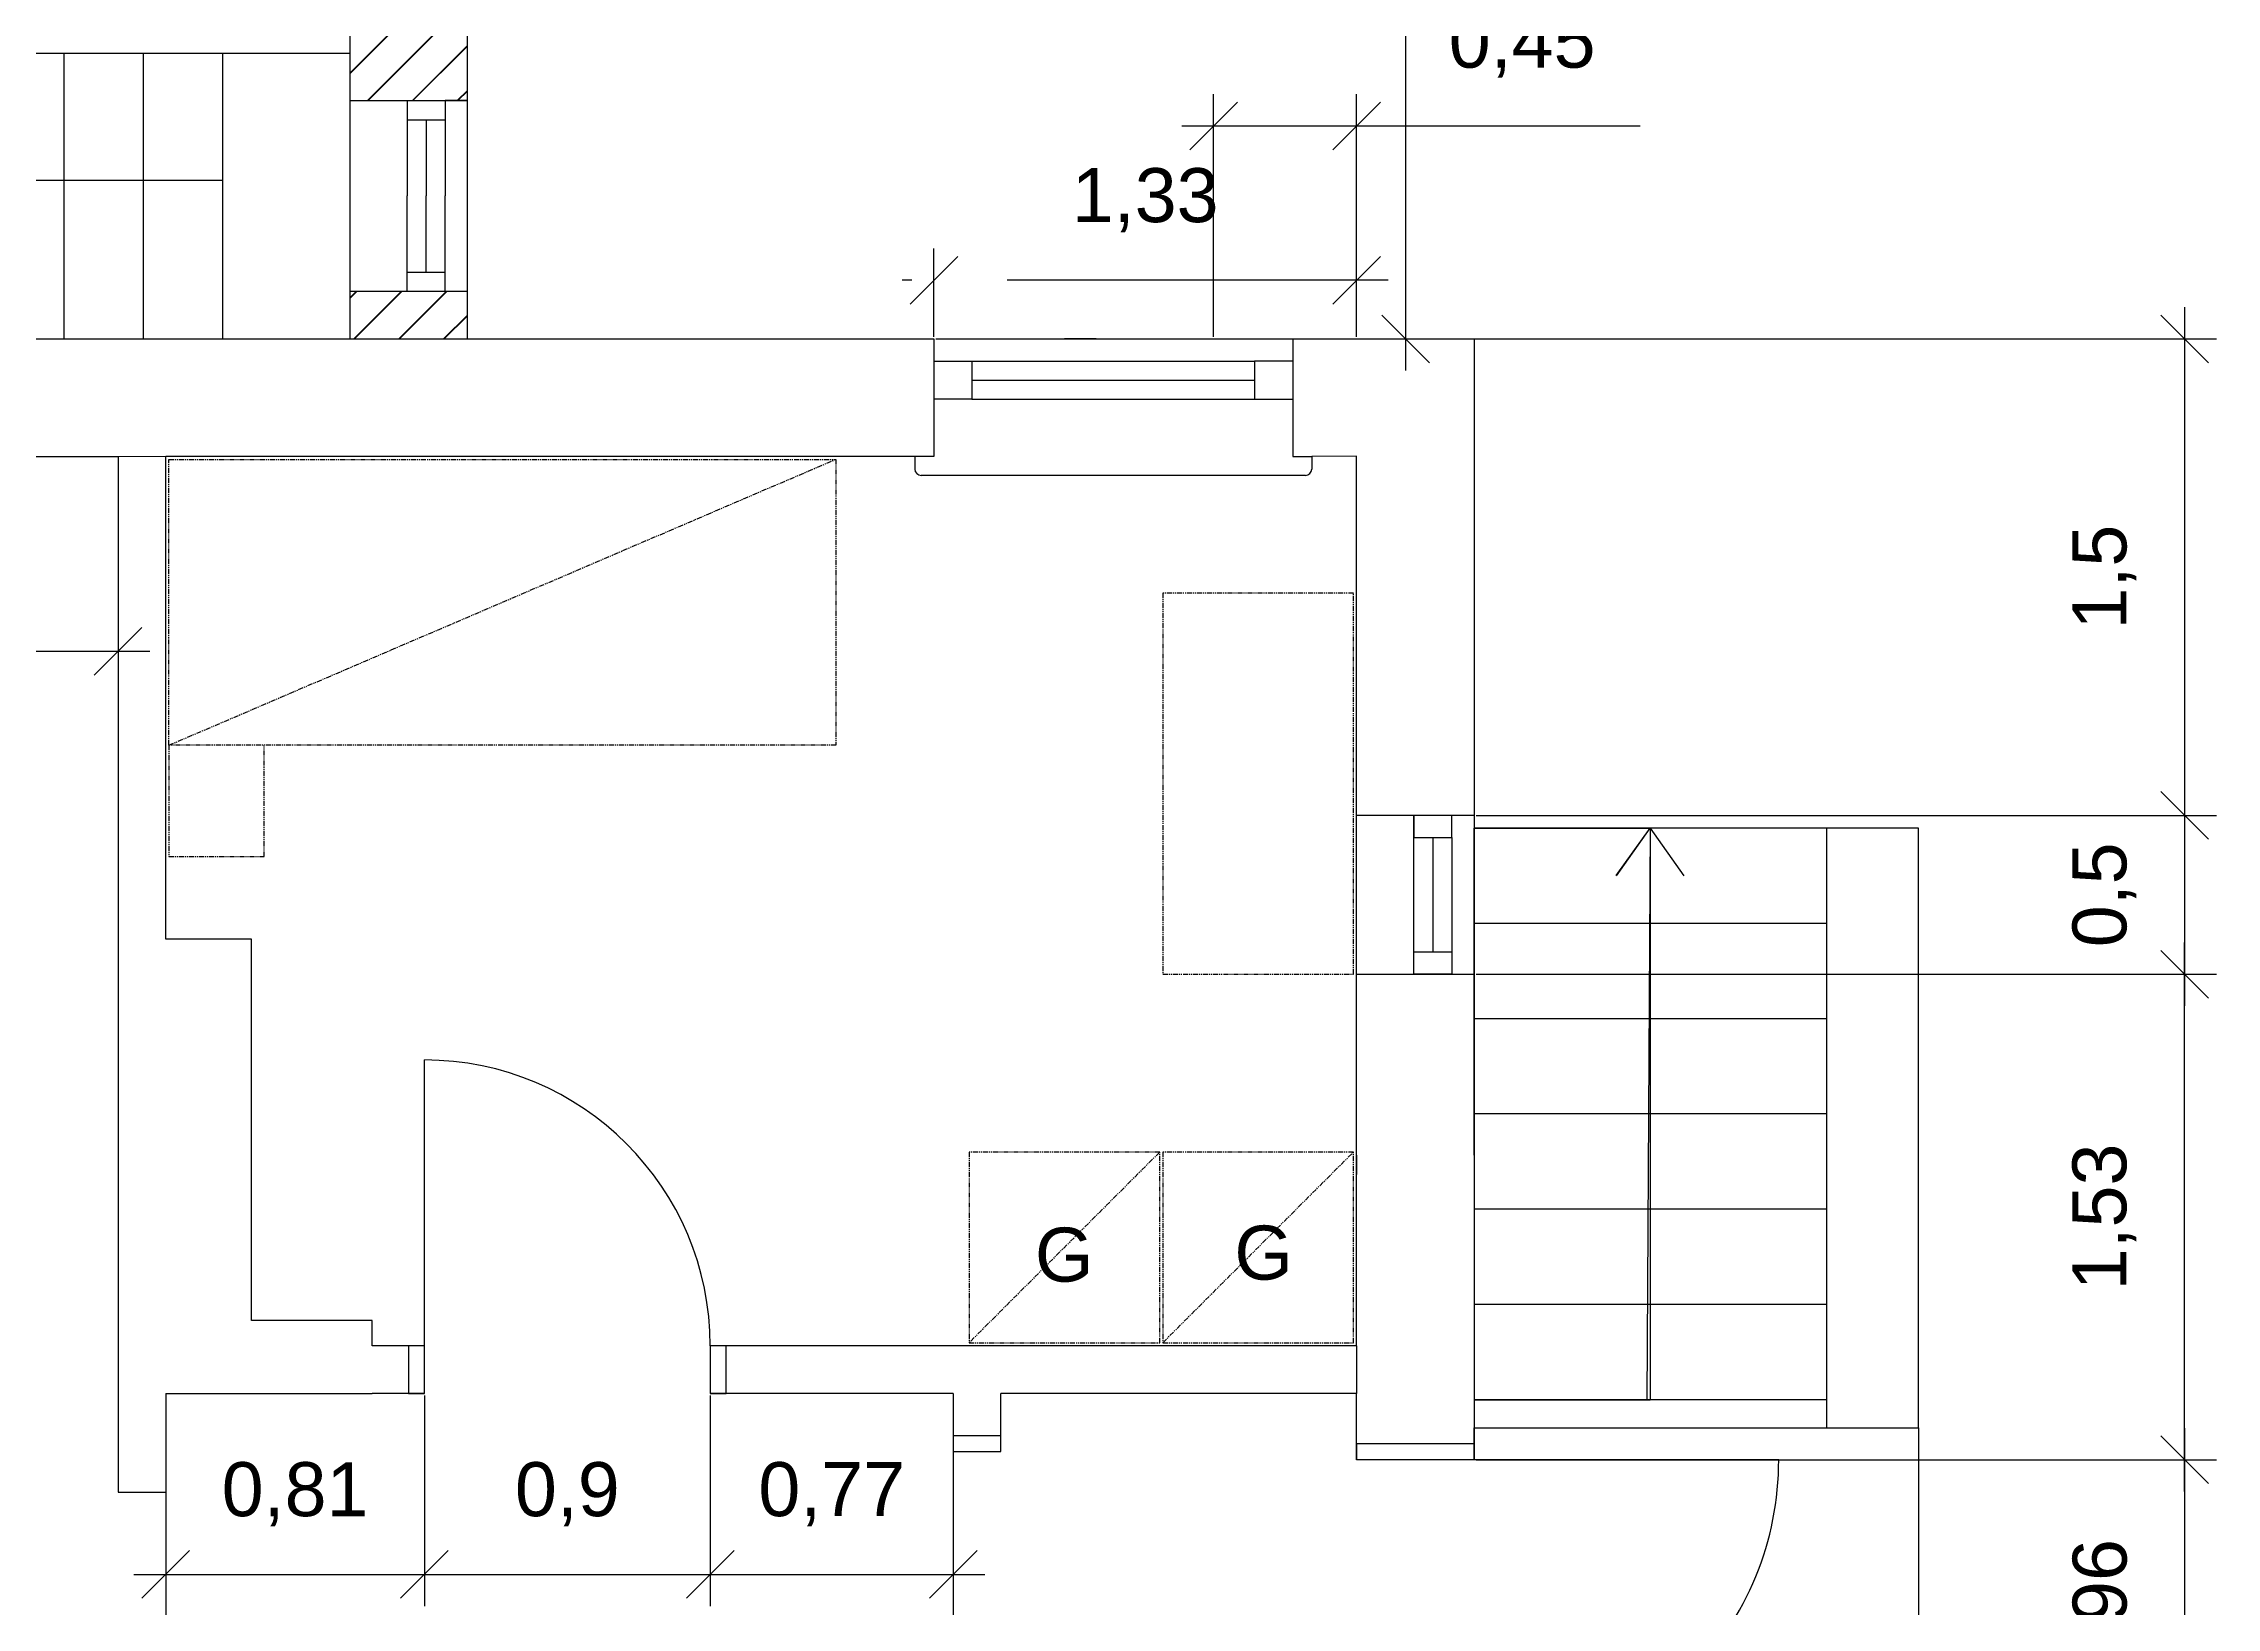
# Model space of a CAD drawing. Header units: millimetres. Extents: x -50011 to 90899, y -58634 to 500399.
# Drawn here: x 12173 to 19016, y 112395 to 117318 of the extents above; entities that cross this region are included whole.
import ezdxf

# ---------------------------------------------------------------- set-up
doc = ezdxf.new("R2010")
doc.units = ezdxf.units.MM
doc.linetypes.add('ACAD_ISO02W100', pattern=[15, 12, -3])
doc.linetypes.add('PHANTOM2', pattern=[31.75, 15.875, -3.175, 3.175, -3.175, 3.175, -3.175])
doc.layers.get('0').update_dxf_attribs({"color": 1})
for name, color, linetype in [('Grundritningar', 1, 'Continuous'), ('Mått', 4, 'Continuous'), ('Möbler', 4, 'PHANTOM2'), ('Rumsavdelare', 3, 'FENCELINE1')]:
    doc.layers.add(name, color=color, linetype=linetype)
doc.styles.get("Standard").update_dxf_attribs({"font": 'Arial.ttf', "height": 170})
doc.linetypes.add('FENCELINE1', pattern='A,6.35,-2.54,[133,ltypeshp.shx,S=2.54,R=0,X=-2.54,Y=0],-2.54,25.4', length=36.83)
doc.dimstyles.new('Egen dimension', dxfattribs={"dimscale": 10, "dimtxt": 2.5, "dimasz": 15, "dimexe": 10, "dimexo": 0.625, "dimgap": 15, "dimtad": 1, "dimlfac": 0.001, "dimtxsty": 'Standard', "dimblk": 'OBLIQUE', "dimblk1": 'OBLIQUE', "dimblk2": 'OBLIQUE', "dimcen": 20, "dimdle": 10, "dimadec": 0, "dimazin": 0, "dimtfac": 1, "dimtmove": 0, "dimatfit": 3, "dimldrblk": 'OPEN90', "dimfxl": 1, "dimarcsym": 0})
doc.dimstyles.new('ISO-25', dxfattribs={"dimscale": 10, "dimtxt": 2.5, "dimasz": 15, "dimexe": 10, "dimexo": 0.625, "dimgap": 15, "dimtad": 1, "dimlfac": 0.001, "dimtxsty": 'Standard', "dimblk": 'OBLIQUE', "dimblk1": 'OBLIQUE', "dimblk2": 'OBLIQUE', "dimcen": 20, "dimdle": 10, "dimadec": 0, "dimazin": 0, "dimtfac": 1, "dimtmove": 0, "dimatfit": 3, "dimldrblk": 'OPEN90', "dimfxl": 1, "dimarcsym": 0})

# ---------------------------------------------------------------- blocks, each defined once
blk = doc.blocks.new('_Oblique')
at = {"color": 0, "linetype": 'ByBlock', "lineweight": -2}
blk.add_line((-0.5, -0.5), (0.5, 0.5), dxfattribs=at)
blk = doc.blocks.new('*D621')
at = {"layer": 'Defpoints', "color": 0, "transparency": 16777216}
for p in [(11338.2, 116018.2), (12408.2, 116018.2), (11338.2, 115404.6)]:
    blk.add_point(p, dxfattribs=at)
at = {"layer": 'Mått', "color": 0, "lineweight": -2, "transparency": 16777216}
for p, q in [((11338.2, 116011.9), (11338.2, 115304.6)), ((12408.2, 116011.9), (12408.2, 115304.6)), ((12508.2, 115404.6), (11238.2, 115404.6))]:
    blk.add_line(p, q, dxfattribs=at)
at = {"layer": 'Mått', "color": 0, "lineweight": -2, "transparency": 16777216, "xscale": 150, "yscale": 150, "zscale": 150, "rotation": 180}
blk.add_blockref('_Oblique', (11338.2, 115404.6), dxfattribs=at)
at = {"layer": 'Mått', "color": 0, "lineweight": -2, "transparency": 16777216, "xscale": 150, "yscale": 150, "zscale": 150}
blk.add_blockref('_Oblique', (12408.2, 115404.6), dxfattribs=at)
at = {"layer": 'Mått', "color": 0, "transparency": 16777216, "insert": (11873.2, 115657), "char_height": 170, "attachment_point": 5}
blk.add_mtext('1,07', dxfattribs=at)
blk = doc.blocks.new('_Open90')
at = {"color": 0, "linetype": 'ByBlock', "lineweight": -2}
for p, q in [((-0.5, 0.5), (0, 0)), ((0, 0), (-1, 0)), ((0, 0), (-0.5, -0.5))]:
    blk.add_line(p, q, dxfattribs=at)
blk = doc.blocks.new('*D578')
at = {"layer": 'Defpoints', "color": 0, "transparency": 16777216}
for p in [(18078.2, 112859.7), (18916.4, 112859.7), (18078.2, 111898.2)]:
    blk.add_point(p, dxfattribs=at)
at = {"layer": 'Mått', "color": 0, "lineweight": -2, "transparency": 16777216}
for p, q in [((18916.4, 111798.2), (18916.4, 112959.7)), ((18084.5, 112859.7), (19016.4, 112859.7)), ((18084.5, 111898.2), (19016.4, 111898.2))]:
    blk.add_line(p, q, dxfattribs=at)
at = {"layer": 'Mått', "color": 0, "lineweight": -2, "transparency": 16777216, "xscale": 150, "yscale": 150, "zscale": 150}
for p, rotation in [((18916.4, 112859.7), 90), ((18916.4, 111898.2), 270)]:
    blk.add_blockref('_Oblique', p, dxfattribs=dict(at, rotation=rotation))
at = {"layer": 'Mått', "color": 0, "transparency": 16777216, "insert": (18664, 112379), "char_height": 170, "attachment_point": 5, "rotation": 90}
blk.add_mtext('0,96', dxfattribs=at)
blk = doc.blocks.new('*D570')
at = {"layer": 'Defpoints', "color": 0, "ltscale": 100, "transparency": 16777216}
for p in [(15858.2, 119788.2), (15858.2, 116388.2), (16462.5, 116388.2)]:
    blk.add_point(p, dxfattribs=at)
at = {"layer": 'Mått', "color": 0, "lineweight": -2, "ltscale": 100, "transparency": 16777216}
for p, q in [((16462.5, 119888.2), (16462.5, 116288.2)), ((15864.5, 119788.2), (16562.5, 119788.2)), ((15864.5, 116388.2), (16562.5, 116388.2))]:
    blk.add_line(p, q, dxfattribs=at)
at = {"layer": 'Mått', "color": 0, "lineweight": -2, "ltscale": 100, "transparency": 16777216, "xscale": 150, "yscale": 150, "zscale": 150}
for p, rotation in [((16462.5, 119788.2), 90), ((16462.5, 116388.2), 270)]:
    blk.add_blockref('_Oblique', p, dxfattribs=dict(at, rotation=rotation))
at = {"layer": 'Mått', "color": 0, "ltscale": 100, "transparency": 16777216, "insert": (16210.1, 118088.2), "char_height": 170, "attachment_point": 5, "rotation": 90}
blk.add_mtext('3,4', dxfattribs=at)
blk = doc.blocks.new('*D572')
at = {"layer": 'Defpoints', "color": 0, "linetype": 'ACAD_ISO02W100', "ltscale": 100, "transparency": 16777216}
for p in [(16308.2, 117058.7), (15858.2, 116388.2), (16308.2, 116388.2)]:
    blk.add_point(p, dxfattribs=at)
at = {"layer": 'Mått', "color": 0, "linetype": 'ACAD_ISO02W100', "lineweight": -2, "ltscale": 100, "transparency": 16777216}
for p, q in [((15858.2, 116394.4), (15858.2, 117158.7)), ((16308.2, 116394.4), (16308.2, 117158.7)), ((15758.2, 117058.7), (16308.2, 117058.7)), ((16308.2, 117058.7), (17201.2, 117058.7))]:
    blk.add_line(p, q, dxfattribs=at)
at = {"layer": 'Mått', "color": 0, "linetype": 'ACAD_ISO02W100', "lineweight": -2, "ltscale": 100, "transparency": 16777216, "xscale": 150, "yscale": 150, "zscale": 150, "rotation": 180}
blk.add_blockref('_Oblique', (15858.2, 117058.7), dxfattribs=at)
at = {"layer": 'Mått', "color": 0, "linetype": 'ACAD_ISO02W100', "lineweight": -2, "ltscale": 100, "transparency": 16777216, "xscale": 150, "yscale": 150, "zscale": 150}
blk.add_blockref('_Oblique', (16308.2, 117058.7), dxfattribs=at)
at = {"layer": 'Mått', "color": 0, "linetype": 'ACAD_ISO02W100', "ltscale": 100, "transparency": 16777216, "insert": (16829.7, 117311.1), "char_height": 170, "attachment_point": 5}
blk.add_mtext('0,45', dxfattribs=at)
blk = doc.blocks.new('*D595')
at = {"layer": 'Defpoints', "color": 0, "linetype": 'ACAD_ISO02W100', "ltscale": 100, "transparency": 16777216}
for p in [(14977.2, 116572.6), (14977.2, 116388.2), (16308.2, 116388.2)]:
    blk.add_point(p, dxfattribs=at)
at = {"layer": 'Mått', "color": 0, "linetype": 'ACAD_ISO02W100', "lineweight": -2, "ltscale": 100, "transparency": 16777216}
for p, q in [((14977.2, 116394.4), (14977.2, 116672.6)), ((16308.2, 116394.4), (16308.2, 116672.6)), ((16408.2, 116572.6), (14877.2, 116572.6))]:
    blk.add_line(p, q, dxfattribs=at)
at = {"layer": 'Mått', "color": 0, "linetype": 'ACAD_ISO02W100', "lineweight": -2, "ltscale": 100, "transparency": 16777216, "xscale": 150, "yscale": 150, "zscale": 150, "rotation": 180}
blk.add_blockref('_Oblique', (14977.2, 116572.6), dxfattribs=at)
at = {"layer": 'Mått', "color": 0, "linetype": 'ACAD_ISO02W100', "lineweight": -2, "ltscale": 100, "transparency": 16777216, "xscale": 150, "yscale": 150, "zscale": 150}
blk.add_blockref('_Oblique', (16308.2, 116572.6), dxfattribs=at)
at = {"layer": 'Mått', "color": 0, "linetype": 'ACAD_ISO02W100', "ltscale": 100, "transparency": 16777216, "insert": (15642.7, 116824.9), "char_height": 170, "attachment_point": 5}
blk.add_mtext('1,33', dxfattribs=at)
blk = doc.blocks.new('*D596')
at = {"layer": 'Defpoints', "color": 0, "ltscale": 100, "transparency": 16777216}
for p in [(14977.2, 116388.2), (16678.2, 114888.2), (18915.9, 114888.2)]:
    blk.add_point(p, dxfattribs=at)
at = {"layer": 'Mått', "color": 0, "lineweight": -2, "ltscale": 100, "transparency": 16777216}
for p, q in [((18915.9, 116488.2), (18915.9, 114788.2)), ((14983.4, 116388.2), (19015.9, 116388.2)), ((16684.5, 114888.2), (19015.9, 114888.2))]:
    blk.add_line(p, q, dxfattribs=at)
at = {"layer": 'Mått', "color": 0, "lineweight": -2, "ltscale": 100, "transparency": 16777216, "xscale": 150, "yscale": 150, "zscale": 150}
for p, rotation in [((18915.9, 116388.2), 90), ((18915.9, 114888.2), 270)]:
    blk.add_blockref('_Oblique', p, dxfattribs=dict(at, rotation=rotation))
at = {"layer": 'Mått', "color": 0, "ltscale": 100, "transparency": 16777216, "insert": (18663.5, 115638.2), "char_height": 170, "attachment_point": 5, "rotation": 90}
blk.add_mtext('1,5', dxfattribs=at)
blk = doc.blocks.new('*D597')
at = {"layer": 'Defpoints', "color": 0, "ltscale": 100, "transparency": 16777216}
for p in [(16678.2, 114888.2), (16678.2, 114388.2), (18915.8, 114388.2)]:
    blk.add_point(p, dxfattribs=at)
at = {"layer": 'Mått', "color": 0, "lineweight": -2, "ltscale": 100, "transparency": 16777216}
for p, q in [((18915.8, 114988.2), (18915.8, 114288.2)), ((16684.5, 114888.2), (19015.8, 114888.2)), ((16684.5, 114388.2), (19015.8, 114388.2))]:
    blk.add_line(p, q, dxfattribs=at)
at = {"layer": 'Mått', "color": 0, "lineweight": -2, "ltscale": 100, "transparency": 16777216, "xscale": 150, "yscale": 150, "zscale": 150}
for p, rotation in [((18915.8, 114888.2), 90), ((18915.8, 114388.2), 270)]:
    blk.add_blockref('_Oblique', p, dxfattribs=dict(at, rotation=rotation))
at = {"layer": 'Mått', "color": 0, "ltscale": 100, "transparency": 16777216, "insert": (18663.4, 114638.2), "char_height": 170, "attachment_point": 5, "rotation": 90}
blk.add_mtext('0,5', dxfattribs=at)
blk = doc.blocks.new('*D598')
at = {"layer": 'Defpoints', "color": 0, "ltscale": 100, "transparency": 16777216}
for p in [(16678.2, 114388.2), (18915.6, 114388.2), (16678.2, 112859.7)]:
    blk.add_point(p, dxfattribs=at)
at = {"layer": 'Mått', "color": 0, "lineweight": -2, "ltscale": 100, "transparency": 16777216}
for p, q in [((18915.6, 112759.7), (18915.6, 114488.2)), ((16684.5, 114388.2), (19015.6, 114388.2)), ((16684.5, 112859.7), (19015.6, 112859.7))]:
    blk.add_line(p, q, dxfattribs=at)
at = {"layer": 'Mått', "color": 0, "lineweight": -2, "ltscale": 100, "transparency": 16777216, "xscale": 150, "yscale": 150, "zscale": 150}
for p, rotation in [((18915.6, 114388.2), 90), ((18915.6, 112859.7), 270)]:
    blk.add_blockref('_Oblique', p, dxfattribs=dict(at, rotation=rotation))
at = {"layer": 'Mått', "color": 0, "ltscale": 100, "transparency": 16777216, "insert": (18663.2, 113624), "char_height": 170, "attachment_point": 5, "rotation": 90}
blk.add_mtext('1,53', dxfattribs=at)
blk = doc.blocks.new('*D599')
at = {"layer": 'Defpoints', "color": 0, "linetype": 'ACAD_ISO02W100', "ltscale": 100, "transparency": 16777216}
for p in [(12558.2, 113068.2), (13373, 113068.2), (13373, 112498.9)]:
    blk.add_point(p, dxfattribs=at)
at = {"layer": 'Mått', "color": 0, "linetype": 'ACAD_ISO02W100', "lineweight": -2, "ltscale": 100, "transparency": 16777216}
for p, q in [((12558.2, 113061.9), (12558.2, 112398.9)), ((13373, 113061.9), (13373, 112398.9)), ((12458.2, 112498.9), (13473, 112498.9))]:
    blk.add_line(p, q, dxfattribs=at)
at = {"layer": 'Mått', "color": 0, "linetype": 'ACAD_ISO02W100', "lineweight": -2, "ltscale": 100, "transparency": 16777216, "xscale": 150, "yscale": 150, "zscale": 150, "rotation": 180}
blk.add_blockref('_Oblique', (12558.2, 112498.9), dxfattribs=at)
at = {"layer": 'Mått', "color": 0, "linetype": 'ACAD_ISO02W100', "lineweight": -2, "ltscale": 100, "transparency": 16777216, "xscale": 150, "yscale": 150, "zscale": 150}
blk.add_blockref('_Oblique', (13373, 112498.9), dxfattribs=at)
at = {"layer": 'Mått', "color": 0, "linetype": 'ACAD_ISO02W100', "ltscale": 100, "transparency": 16777216, "insert": (12965.6, 112751.3), "char_height": 170, "attachment_point": 5}
blk.add_mtext('0,81', dxfattribs=at)
blk = doc.blocks.new('*D600')
at = {"layer": 'Defpoints', "color": 0, "linetype": 'ACAD_ISO02W100', "ltscale": 100, "transparency": 16777216}
for p in [(13373, 113068.2), (14273, 113068.2), (14273, 112498.9)]:
    blk.add_point(p, dxfattribs=at)
at = {"layer": 'Mått', "color": 0, "linetype": 'ACAD_ISO02W100', "lineweight": -2, "ltscale": 100, "transparency": 16777216}
for p, q in [((13373, 113061.9), (13373, 112398.9)), ((14273, 113061.9), (14273, 112398.9)), ((13273, 112498.9), (14373, 112498.9))]:
    blk.add_line(p, q, dxfattribs=at)
at = {"layer": 'Mått', "color": 0, "linetype": 'ACAD_ISO02W100', "lineweight": -2, "ltscale": 100, "transparency": 16777216, "xscale": 150, "yscale": 150, "zscale": 150, "rotation": 180}
blk.add_blockref('_Oblique', (13373, 112498.9), dxfattribs=at)
at = {"layer": 'Mått', "color": 0, "linetype": 'ACAD_ISO02W100', "lineweight": -2, "ltscale": 100, "transparency": 16777216, "xscale": 150, "yscale": 150, "zscale": 150}
blk.add_blockref('_Oblique', (14273, 112498.9), dxfattribs=at)
at = {"layer": 'Mått', "color": 0, "linetype": 'ACAD_ISO02W100', "ltscale": 100, "transparency": 16777216, "insert": (13823, 112751.3), "char_height": 170, "attachment_point": 5}
blk.add_mtext('0,9', dxfattribs=at)
blk = doc.blocks.new('*D601')
at = {"layer": 'Defpoints', "color": 0, "linetype": 'ACAD_ISO02W100', "ltscale": 100, "transparency": 16777216}
for p in [(14273, 113068.2), (15038.2, 113068.2), (15038.2, 112499)]:
    blk.add_point(p, dxfattribs=at)
at = {"layer": 'Mått', "color": 0, "linetype": 'ACAD_ISO02W100', "lineweight": -2, "ltscale": 100, "transparency": 16777216}
for p, q in [((14273, 113061.9), (14273, 112399)), ((15038.2, 113061.9), (15038.2, 112399)), ((14173, 112499), (15138.2, 112499))]:
    blk.add_line(p, q, dxfattribs=at)
at = {"layer": 'Mått', "color": 0, "linetype": 'ACAD_ISO02W100', "lineweight": -2, "ltscale": 100, "transparency": 16777216, "xscale": 150, "yscale": 150, "zscale": 150, "rotation": 180}
blk.add_blockref('_Oblique', (14273, 112499), dxfattribs=at)
at = {"layer": 'Mått', "color": 0, "linetype": 'ACAD_ISO02W100', "lineweight": -2, "ltscale": 100, "transparency": 16777216, "xscale": 150, "yscale": 150, "zscale": 150}
blk.add_blockref('_Oblique', (15038.2, 112499), dxfattribs=at)
at = {"layer": 'Mått', "color": 0, "linetype": 'ACAD_ISO02W100', "ltscale": 100, "transparency": 16777216, "insert": (14655.6, 112751.4), "char_height": 170, "attachment_point": 5}
blk.add_mtext('0,77', dxfattribs=at)

msp = doc.modelspace()

# ---------------------------------------------------------------- hatches: boundary and pattern name
at = {"layer": 'Grundritningar', "ltscale": 100}
h = msp.add_hatch(dxfattribs=at)
h.set_pattern_fill('JIS_LC_20', color=256, scale=5)
h.paths.add_polyline_path([(6428.375, 390745.568), (8139.969, 390745.568), (8139.969, 391115.568), (6058.375, 391115.568), (6058.375, 384896.461), (6058.375, 382416.461), (6058.375, 381356.461), (6428.375, 381356.461), (6428.375, 384896.461), (6428.375, 385196.461)])
h.paths.add_polyline_path([(12402.879, 391115.568), (11339.969, 391115.568), (11339.969, 390745.568), (11389.969, 390745.568), (12032.879, 390745.568), (12032.879, 386196.461), (12032.879, 385380.725), (12402.879, 385380.725), (12402.879, 385396.461), (12402.879, 390771.304)])
h.paths.add_polyline_path([(11812.612, 361164.769), (11812.612, 361509.033), (10749.702, 361509.033), (10749.702, 361139.033), (10799.702, 361139.033), (11442.612, 361139.033), (11442.612, 357714.769), (11442.612, 356899.033), (11812.612, 356899.033), (11812.612, 356914.769)])
h.paths.add_polyline_path([(4863.558, 361139.033), (5599.702, 361139.033), (5599.702, 361509.033), (4493.558, 361509.033), (4493.558, 356414.769), (4863.558, 356414.769), (4863.558, 356714.769)])
h.paths.add_polyline_path([(4863.558, 353934.769), (4493.558, 353934.769), (4493.558, 352874.769), (4863.558, 352874.769)])
h.paths.add_polyline_path([(6604.389, 331533.61), (5498.245, 331533.61), (5498.245, 330279.346), (5868.245, 330279.346), (5868.245, 331163.61), (6604.389, 331163.61)])
h.paths.add_polyline_path([(12817.299, 331533.61), (11754.389, 331533.61), (11754.389, 331163.61), (11804.389, 331163.61), (12447.299, 331163.61), (12447.299, 330763.61), (12447.299, 330763.61), (12817.299, 330763.61), (12817.299, 330779.346), (12817.299, 331189.346)])
h.paths.add_polyline_path([(12817.299, 328763.61), (12447.299, 328763.61), (12447.299, 327739.346), (12447.299, 327489.346), (12817.299, 327489.346)])
h.paths.add_polyline_path([(5868.245, 327799.346), (5498.245, 327799.346), (5498.245, 326739.346), (5868.245, 326739.346)])
h.paths.add_polyline_path([(13894.931, 305305.95), (12105.172, 305305.95), (12105.172, 304935.95), (12155.172, 304935.95), (13524.931, 304935.95), (13524.931, 304535.95), (13524.931, 304535.95), (13894.931, 304535.95), (13894.931, 304785.95)])
h.paths.add_polyline_path([(6955.172, 305305.95), (4569.931, 305305.95), (4569.931, 304935.95), (6955.172, 304935.95)])
h.paths.add_polyline_path([(2769.931, 305305.95), (1112.471, 305305.95), (1112.471, 304051.686), (1482.471, 304051.686), (1482.471, 304351.686), (1482.471, 304935.95), (2769.931, 304935.95)])
h.paths.add_polyline_path([(1482.471, 301571.686), (1112.471, 301571.686), (1112.471, 300141.686), (8104.931, 300141.686), (8104.931, 299394.682), (8474.931, 299394.682), (8474.931, 300511.686), (1482.471, 300511.686)])
h.paths.add_polyline_path([(13894.931, 302535.95), (13524.931, 302535.95), (13524.931, 300394.682), (13524.931, 300144.682), (13894.931, 300144.682)])
h.paths.add_polyline_path([(12176.583, 278428.432), (11806.583, 278428.432), (11806.583, 277404.168), (11806.583, 277154.168), (12176.583, 277154.168)])
h.paths.add_polyline_path([(12176.583, 281198.432), (11113.673, 281198.432), (11113.673, 280828.432), (11163.673, 280828.432), (11806.583, 280828.432), (11806.583, 280428.432), (11806.583, 280428.432), (12176.583, 280428.432), (12176.583, 280444.168), (12176.583, 280854.168)])
h.paths.add_polyline_path([(5963.673, 281198.432), (4711.334, 281198.432), (4711.334, 280828.432), (5963.673, 280828.432)])
h.paths.add_polyline_path([(2911.334, 281198.432), (1075.633, 281198.432), (1075.633, 279944.168), (1445.633, 279944.168), (1445.633, 280828.432), (2911.334, 280828.432)])
h.paths.add_polyline_path([(1445.633, 277464.168), (1075.633, 277464.168), (1075.633, 276404.168), (1445.633, 276404.168)])
h.paths.add_polyline_path([(12645.365, 259294.914), (11582.455, 259294.914), (11582.455, 258924.914), (11632.455, 258924.914), (12275.365, 258924.914), (12275.365, 258524.914), (12645.365, 258524.914), (12645.365, 258540.65), (12645.365, 258950.65)])
h.paths.add_polyline_path([(12645.365, 256524.914), (12275.365, 256524.914), (12275.365, 255500.65), (12275.365, 255250.65), (12645.365, 255250.65)])
h.paths.add_polyline_path([(3634.619, 259294.914), (1798.918, 259294.914), (1798.918, 258040.65), (2168.918, 258040.65), (2168.918, 258924.914), (3634.619, 258924.914)])
h.paths.add_polyline_path([(6432.455, 259294.914), (5434.619, 259294.914), (5434.619, 258924.914), (6432.455, 258924.914)])
h.paths.add_polyline_path([(2168.918, 255560.65), (1798.918, 255560.65), (1798.918, 254500.65), (2168.918, 254500.65)])
h.paths.add_polyline_path([(12718.912, 237531.632), (11656.001, 237531.632), (11656.001, 237161.632), (11706.001, 237161.632), (12348.912, 237161.632), (12348.912, 236761.632), (12718.912, 236761.632), (12718.912, 236777.368), (12718.912, 237187.368)])
h.paths.add_polyline_path([(3708.166, 237531.632), (1872.465, 237531.632), (1872.465, 236277.368), (2242.465, 236277.368), (2242.465, 237161.632), (3708.166, 237161.632)])
h.paths.add_polyline_path([(6506.001, 237531.632), (5508.166, 237531.632), (5508.166, 237161.632), (6506.001, 237161.632)])
h.paths.add_polyline_path([(2242.465, 233797.368), (1872.465, 233797.368), (1872.465, 232737.368), (2242.465, 232737.368)])
h.paths.add_polyline_path([(12718.912, 234761.632), (12348.912, 234761.632), (12348.912, 233737.368), (12348.912, 233487.368), (12718.912, 233487.368)])
h.paths.add_polyline_path([(12718.912, 232887.368), (12348.912, 232887.368), (12348.912, 232737.368), (12718.912, 232737.368)])
h.paths.add_polyline_path([(12204.872, 211409.63), (11141.961, 211409.63), (11141.961, 211039.63), (11191.961, 211039.63), (11834.872, 211039.63), (11834.872, 210639.63), (12204.872, 210639.63), (12204.872, 210655.366), (12204.872, 211065.366)])
h.paths.add_polyline_path([(12204.872, 208639.63), (11834.872, 208639.63), (11834.872, 207615.366), (11834.872, 207365.366), (12204.872, 207365.366)])
h.paths.add_polyline_path([(12204.872, 206765.366), (11834.872, 206765.366), (11834.872, 206615.366), (12204.872, 206615.366)])
h.paths.add_polyline_path([(2116.806, 211039.63), (3194.126, 211039.63), (3194.126, 211409.63), (1746.806, 211409.63), (1746.806, 210155.366), (2116.806, 210155.366)])
h.paths.add_polyline_path([(2116.806, 207675.366), (1746.806, 207675.366), (1746.806, 206615.366), (2116.806, 206615.366)])
h.paths.add_polyline_path([(5991.961, 211409.63), (4994.126, 211409.63), (4994.126, 211039.63), (5991.961, 211039.63)])
h.paths.add_polyline_path([(6163.577, 179246.954), (5165.741, 179246.954), (5165.741, 178876.954), (6163.577, 178876.954)])
h.paths.add_polyline_path([(3365.741, 179246.954), (1918.421, 179246.954), (1918.421, 177992.69), (2288.421, 177992.69), (2288.421, 178876.954), (3365.741, 178876.954)])
h.paths.add_polyline_path([(2288.421, 175512.69), (1918.421, 175512.69), (1918.421, 174452.69), (2288.421, 174452.69)])
h.paths.add_polyline_path([(12376.487, 179246.954), (11313.577, 179246.954), (11313.577, 178876.954), (11363.577, 178876.954), (12006.487, 178876.954), (12006.487, 178476.954), (12376.487, 178476.954), (12376.487, 178492.69), (12376.487, 178902.69)])
h.paths.add_polyline_path([(12376.487, 176476.954), (12006.487, 176476.954), (12006.487, 175452.69), (12006.487, 175202.69), (12376.487, 175202.69)])
h.paths.add_polyline_path([(12376.487, 174602.69), (12006.487, 174602.69), (12006.487, 174452.69), (12376.487, 174452.69)])
h.paths.add_polyline_path([(7536.154, 150197.712), (6079.149, 150197.712), (6079.149, 149827.712), (7536.154, 149827.712)])
h.paths.add_polyline_path([(4279.149, 150197.712), (2389.064, 150197.712), (2389.064, 148943.448), (2759.064, 148943.448), (2759.064, 149827.712), (4279.149, 149827.712)])
h.paths.add_polyline_path([(2759.064, 146463.448), (2389.064, 146463.448), (2389.064, 145403.448), (2759.064, 145403.448)])
h.paths.add_polyline_path([(13749.064, 147427.712), (13379.064, 147427.712), (13379.064, 146403.448), (13379.064, 146153.448), (13749.064, 146153.448)])
h.paths.add_polyline_path([(13749.064, 150197.712), (12686.154, 150197.712), (12686.154, 149827.712), (12736.154, 149827.712), (13379.064, 149827.712), (13379.064, 149427.712), (13749.064, 149427.712), (13749.064, 149443.448), (13749.064, 149853.448)])
h.paths.add_polyline_path([(13749.064, 145553.448), (13379.064, 145553.448), (13379.064, 145403.448), (13749.064, 145403.448)])
h.paths.add_polyline_path([(3398.249, 116388.187), (618.427, 116388.187), (618.427, 117448.187), (248.427, 117448.187), (248.427, 116018.187), (3398.249, 116018.187)])
h.paths.add_polyline_path([(2383.427, 121182.451), (248.427, 121182.451), (248.427, 119928.187), (618.427, 119928.187), (618.427, 120228.187), (618.427, 120812.451), (2383.427, 120812.451)])
h.paths.add_polyline_path([(6568.668, 121182.451), (4183.427, 121182.451), (4183.427, 120812.451), (6568.668, 120812.451)])
h.paths.add_polyline_path([(13508.427, 121182.451), (11718.668, 121182.451), (11718.668, 120812.451), (11768.668, 120812.451), (13138.427, 120812.451), (13138.427, 120412.451), (13508.427, 120412.451), (13508.427, 120428.187), (13508.427, 120838.187)])
h.paths.add_polyline_path([(13508.427, 118412.451), (13138.427, 118412.451), (13138.427, 117388.187), (13138.427, 117138.187), (13508.427, 117138.187)])
h.paths.add_polyline_path([(13508.427, 116538.187), (13138.427, 116538.187), (13138.427, 116388.187), (13508.427, 116388.187)])
h.paths.add_polyline_path([(768.422, 116451.806), (768.422, 116998.334), (418.125, 116998.334), (418.125, 116451.806)], flags=25)
h.paths.add_polyline_path([(765.467, 120017.7), (765.467, 120564.228), (415.171, 120564.228), (415.171, 120017.7)], flags=25)
h.paths.add_polyline_path([(764.875, 119734.923), (764.875, 120281.451), (414.579, 120281.451), (414.579, 119734.923)], flags=9)

# ---------------------------------------------------------------- linework, layer by layer
at = {"layer": 'Grundritningar'}
for p, q in [((13508.427, 116388.187), (13508.427, 120838.187)), ((13138.427, 119138.187), (13138.427, 116388.187)), ((12238.249, 116388.187), (12238.249, 117288.187)), ((12488.249, 116388.187), (12488.249, 117288.187)), ((12738.249, 116388.187), (12738.249, 117288.187)), ((13318.427, 117138.187), (13318.427, 116838.187)), ((13318.427, 117138.187), (13318.427, 117078.187)), ((13438.427, 117138.187), (13438.427, 117078.187)), ((13438.427, 117138.187), (13438.427, 116838.187)), ((13318.427, 117078.187), (13438.427, 117078.187)), ((13378.427, 117078.187), (13378.427, 116838.187)), ((13318.427, 116538.187), (13318.427, 116838.187)), ((13378.427, 116598.187), (13378.427, 116838.187)), ((13438.427, 116538.187), (13438.427, 116838.187)), ((13318.427, 116538.187), (13318.427, 116598.187)), ((13318.427, 116598.187), (13438.427, 116598.187)), ((13438.427, 116538.187), (13438.427, 116598.187)), ((14977.173, 116388.187), (14977.173, 116018.187)), ((16107.173, 116388.187), (16107.173, 116018.187)), ((16107.173, 116388.187), (16107.173, 116318.187)), ((14977.173, 116318.187), (15097.173, 116318.187)), ((15097.173, 116318.187), (15097.173, 116198.187)), ((15097.173, 116318.187), (15987.173, 116318.187)), ((16107.173, 116318.187), (15987.173, 116318.187)), ((15987.173, 116318.187), (15987.173, 116198.187)), ((15097.173, 116198.187), (14977.173, 116198.187)), ((15097.173, 116258.187), (15987.173, 116258.187)), ((15097.173, 116198.187), (15987.173, 116198.187)), ((15987.173, 116198.187), (16107.173, 116198.187)), ((10738.249, 116018.187), (12408.249, 116018.187)), ((12408.249, 116018.187), (12558.249, 116019.023)), ((12408.249, 116018.187), (12408.249, 112758.187)), ((12558.249, 114498.187), (12558.249, 116019.023)), ((12558.249, 116019.023), (14917.173, 116019.023)), ((14977.173, 116018.187), (14917.173, 116018.187)), ((14917.173, 116018.187), (14917.173, 115978.187)), ((16107.173, 116018.187), (16167.173, 116018.187)), ((16167.173, 116018.187), (16167.173, 115978.187)), ((16308.249, 115418.187), (16308.249, 116019.023)), ((16147.173, 115958.187), (14937.173, 115958.187)), ((16308.249, 113218.187), (16308.249, 115418.187)), ((16308.249, 113218.187), (16308.249, 115418.187)), ((16308.249, 115187.351), (16308.249, 115247.351)), ((16678.249, 114888.187), (16308.249, 114888.187)), ((16488.249, 114388.187), (16488.249, 114888.187)), ((16488.249, 114888.187), (16488.249, 114818.187)), ((16608.249, 114818.187), (16608.249, 114888.187)), ((17788.249, 114848.187), (16678.249, 114848.187)), ((16678.249, 113818.187), (16678.249, 114848.187)), ((16678.249, 114848.187), (17233.249, 114848.187)), ((18078.249, 114848.187), (17788.249, 114848.187)), ((17788.249, 114848.187), (17788.249, 112959.741)), ((17788.249, 114848.187), (17788.249, 114548.187)), ((18078.249, 112959.741), (18078.249, 114848.187)), ((16488.249, 114818.187), (16608.249, 114818.187)), ((16548.249, 114818.187), (16548.249, 114458.187)), ((16608.249, 114818.187), (16608.249, 114458.187)), ((12828.249, 114498.187), (12558.249, 114498.187)), ((12828.249, 113298.187), (12828.249, 114498.187)), ((17788.249, 114548.187), (16678.249, 114548.187)), ((17788.249, 114548.187), (17788.249, 114248.187)), ((16488.249, 114388.187), (16488.249, 114458.187)), ((16488.249, 114458.187), (16608.249, 114458.187)), ((16608.249, 114458.187), (16608.249, 114388.187)), ((16308.249, 114388.187), (16678.249, 114388.187)), ((16608.249, 114388.187), (16488.249, 114388.187)), ((17788.249, 114248.187), (16678.249, 114248.187)), ((17788.249, 114248.187), (17788.249, 113948.187)), ((13372.976, 113218.187), (13372.976, 114118.187)), ((17788.249, 113948.187), (16678.249, 113948.187)), ((17788.249, 113948.187), (17788.249, 113648.187)), ((16308.249, 113818.187), (16308.249, 113758.187)), ((17788.249, 113648.187), (16678.249, 113648.187)), ((17788.249, 113648.187), (17788.249, 113348.187)), ((17788.249, 113348.187), (16678.249, 113348.187)), ((17788.249, 113348.187), (17788.249, 113048.187)), ((13208.249, 113298.187), (12828.249, 113298.187)), ((13208.249, 113218.187), (13208.249, 113298.187)), ((13372.976, 113218.187), (13208.249, 113218.187)), ((13372.976, 113218.187), (13322.976, 113218.187)), ((13322.976, 113218.187), (13322.976, 113068.187)), ((13372.976, 113068.187), (13372.976, 113218.187)), ((16308.249, 113218.187), (14272.976, 113218.187)), ((14272.976, 113218.187), (14272.976, 113068.187)), ((14322.976, 113218.187), (14272.976, 113218.187)), ((14322.976, 113068.187), (14322.976, 113218.187)), ((16308.249, 113218.187), (16308.249, 113068.187)), ((12558.249, 113068.187), (12558.249, 112758.187)), ((12558.249, 113068.187), (13208.249, 113068.187)), ((13372.976, 113068.187), (13208.249, 113068.187)), ((13322.976, 113068.187), (13372.976, 113068.187)), ((15038.249, 113068.187), (14272.976, 113068.187)), ((14272.976, 113068.187), (14322.976, 113068.187)), ((15038.249, 113068.187), (15038.249, 112885.213)), ((15188.249, 112885.213), (15188.249, 113068.187)), ((16308.249, 113068.187), (15188.249, 113068.187)), ((16308.249, 112859.741), (16308.249, 113068.187)), ((17788.249, 113048.187), (16678.249, 113048.187)), ((16678.249, 113048.187), (17233.249, 113048.187)), ((15188.249, 112935.213), (15038.249, 112935.213)), ((15038.249, 112935.213), (15038.249, 112885.213)), ((15188.249, 112885.213), (15188.249, 112935.213)), ((16678.249, 112859.741), (16678.249, 112959.741)), ((16678.249, 112959.741), (18078.249, 112959.741)), ((18078.249, 112959.741), (18078.249, 111648.187)), ((15038.249, 112885.213), (15188.249, 112885.213)), ((16678.249, 112909.741), (16308.249, 112909.741)), ((16308.249, 112909.741), (16308.249, 112859.741)), ((16678.249, 112859.741), (16308.249, 112859.741)), ((16678.249, 112859.741), (16678.249, 112909.741)), ((17637.532, 112859.741), (16678.249, 112859.741)), ((12408.249, 112758.187), (12558.249, 112758.187))]:
    msp.add_line(p, q, dxfattribs=at)
at = {"layer": 'Grundritningar', "ltscale": 100}
for p, q in [((9514.163, 117288.187), (13138.427, 117288.187)), ((13138.427, 117138.187), (13508.427, 117138.187)), ((13138.427, 116538.187), (13508.427, 116538.187)), ((16107.173, 116388.187), (16678.249, 116388.187)), ((16308.249, 116019.023), (16167.173, 116018.187))]:
    msp.add_line(p, q, dxfattribs=at)
at = {"layer": 'Grundritningar'}
for points in [[(10738.249, 116388.187), (14977.173, 116388.187)], [(16678.249, 116388.187), (16678.249, 112859.741)]]:
    msp.add_lwpolyline(points, dxfattribs=at)
for centre, radius, start, end in [((14937.173, 115978.187), 20, 180, 270), ((16147.173, 115978.187), 20, 270, 0), ((13372.976, 113218.187), 900, 0, 90), ((16679.046, 112856.678), 958.491, 269.95234, 0.1831397)]:
    msp.add_arc(centre, radius, start, end, dxfattribs=at)
at = {"layer": 'Mått'}
msp.add_line((15488.249, 116388.187), (15388.249, 116388.187), dxfattribs=at)
at = {"layer": 'Möbler', "ltscale": 100}
msp.add_line((13508.427, 117138.187), (13438.427, 117138.187), dxfattribs=at)
at = {"layer": 'Möbler'}
for p, q in [((12568.249, 116009.023), (14668.249, 116009.023)), ((12568.249, 115109.023), (12568.249, 116009.023)), ((12568.249, 115109.023), (14668.249, 116009.023)), ((14668.249, 116009.023), (14668.249, 115109.023)), ((16298.249, 115588.187), (15698.249, 115588.187)), ((15698.249, 115588.187), (15698.249, 114388.187)), ((16298.249, 114388.187), (16298.249, 115588.187)), ((14668.249, 115109.023), (12568.249, 115109.023)), ((12568.249, 115109.023), (12568.249, 114759.023)), ((12868.249, 114759.023), (12868.249, 115109.023)), ((12568.249, 114759.023), (12868.249, 114759.023)), ((15698.249, 114388.187), (16298.249, 114388.187)), ((15688.249, 113828.187), (15088.249, 113828.187)), ((15088.249, 113828.187), (15088.249, 113228.187)), ((15688.249, 113828.187), (15088.249, 113228.187)), ((15688.249, 113228.187), (15688.249, 113828.187)), ((16298.249, 113828.187), (15698.249, 113828.187)), ((15698.249, 113828.187), (15698.249, 113228.187)), ((15698.249, 113228.187), (16298.249, 113828.187)), ((16298.249, 113228.187), (16298.249, 113828.187)), ((15088.249, 113228.187), (15688.249, 113228.187)), ((15698.249, 113228.187), (16298.249, 113228.187))]:
    msp.add_line(p, q, dxfattribs=at)
at = {"layer": 'Rumsavdelare', "ltscale": 5}
for p, q in [((15038.249, 112885.213), (15038.249, 111985.213)), ((12558.249, 112758.187), (12558.249, 110188.187))]:
    msp.add_line(p, q, dxfattribs=at)

# ---------------------------------------------------------------- texts
at = {"layer": 'Möbler', "char_height": 170, "attachment_point": 1}
for heights, insert in [([173.943], (15923.399, 113596.838)), ([0], (15295.427, 113590.469))]:
    msp.add_mtext_dynamic_manual_height_columns('G', width=269.32488, gutter_width=850, heights=heights, dxfattribs=dict(at, insert=insert))

# ---------------------------------------------------------------- dimensions: what is measured, and where the dimension line sits
at = {"layer": 'Mått', "ltscale": 100}
for base, p1, p2, picture, middle in [((16462.494, 116388.187), (15858.249, 119788.187), (15858.249, 116388.187), '*D570', (16210.1, 118088.187)), ((18915.551, 114388.187), (16678.249, 112859.741), (16678.249, 114388.187), '*D598', (18663.156, 113623.964))]:
    dim = msp.add_linear_dim(base=base, p1=p1, p2=p2, angle=90, dimstyle='Egen dimension', dxfattribs=at)
    dim.commit()
    dim.dimension.update_dxf_attribs({"geometry": picture, "text_midpoint": middle})
at = {"layer": 'Mått', "linetype": 'ACAD_ISO02W100', "ltscale": 100}
for base, p1, p2, picture, middle in [((16308.249, 117058.74), (15858.249, 116388.187), (16308.249, 116388.187), '*D572', (16829.736, 117311.135)), ((14977.173, 116572.552), (16308.249, 116388.187), (14977.173, 116388.187), '*D595', (15642.711, 116824.946)), ((13372.976, 112498.929), (12558.249, 113068.187), (13372.976, 113068.187), '*D599', (12965.612, 112751.323)), ((14272.976, 112498.929), (13372.976, 113068.187), (14272.976, 113068.187), '*D600', (13822.976, 112751.323)), ((15038.249, 112499.036), (14272.976, 113068.187), (15038.249, 113068.187), '*D601', (14655.612, 112751.43))]:
    dim = msp.add_linear_dim(base=base, p1=p1, p2=p2, dimstyle='Egen dimension', dxfattribs=at)
    dim.commit()
    dim.dimension.update_dxf_attribs({"geometry": picture, "text_midpoint": middle})
at = {"layer": 'Mått', "ltscale": 100}
for base, p1, p2, picture, middle in [((18915.912, 114888.187), (14977.173, 116388.187), (16678.249, 114888.187), '*D596', (18915.912, 115638.187)), ((18915.752, 114388.187), (16678.249, 114888.187), (16678.249, 114388.187), '*D597', (18915.752, 114638.187))]:
    dim = msp.add_linear_dim(base=base, p1=p1, p2=p2, angle=90, dimstyle='Egen dimension', dxfattribs=at)
    dim.commit()
    dim.dimension.update_dxf_attribs({"geometry": picture, "text_midpoint": middle, "dimtype": 160})
at = {"layer": 'Mått'}
dim = msp.add_linear_dim(base=(11338.249, 115404.571), p1=(12408.249, 116018.187), p2=(11338.249, 116018.187), dimstyle='ISO-25', dxfattribs=at)
dim.commit()
dim.dimension.update_dxf_attribs({"geometry": '*D621', "text_midpoint": (11873.249, 115656.965)})
dim = msp.add_linear_dim(base=(18916.401, 112859.741), p1=(18078.249, 111898.187), p2=(18078.249, 112859.741), angle=90, dimstyle='ISO-25', dxfattribs=at)
dim.commit()
dim.dimension.update_dxf_attribs({"geometry": '*D578', "text_midpoint": (18664.006, 112378.964)})

# ---------------------------------------------------------------- leaders
at = {"layer": 'Grundritningar'}
for points, override in [([(10738.249, 116888.187), (12738.249, 116888.187)], {"dimldrblk": 'Open90'}), ([(17233.249, 114848.187), (17222.088, 113048.187)], {"dimldrblk": 'Open90'}), ([(17233.249, 114848.187), (17233.249, 113048.187)], {"dimscale": 10, "dimldrblk": 'Open90'})]:
    msp.add_leader(points, dimstyle='ISO-25', override=override, dxfattribs=at)

doc.saveas('drawing.dxf')
